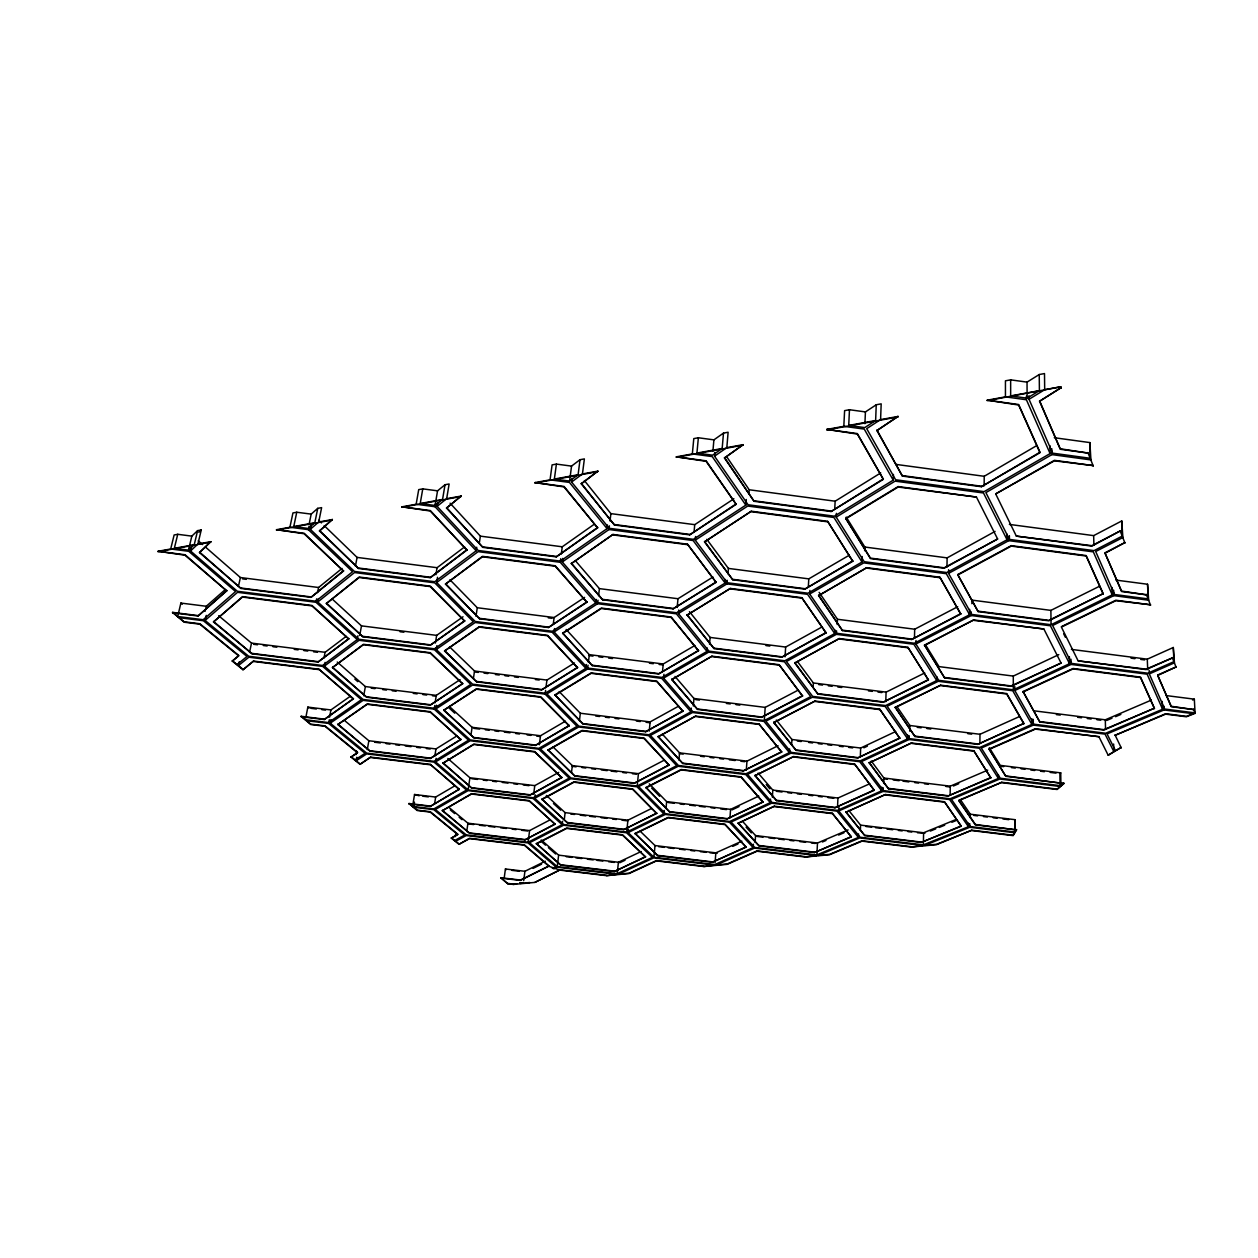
<?xml version="1.0" encoding="UTF-8"?>
<svg xmlns="http://www.w3.org/2000/svg" width="1258" height="1258" viewBox="0 0 1258 1258"><rect width="100%" height="100%" fill="white"/><g stroke="black" fill="none" stroke-linecap="round" stroke-linejoin="round"><path stroke-width="1.5" d="M1001.808 782.272L958.816 800.261L975.375 824.477L1016.527 829.903L975.359 824.886L958.8 800.67L1001.808 782.272L1057.097 789.096L1060.085 786.486L1059.896 773.623L1060.746 772.868L1060.934 785.731L1000.267 778.23L981.303 748.054L1033.305 725.095L1105.043 734.122L1113.865 751.608L1108.188 755.24L1121.224 747.441L1115.484 750.68L1107.056 733.901L1163.98 709.952L1193.229 713.663L1186.357 716.337L1165.631 713.711L1115.028 735.332L1165.647 714.151L1186.373 716.777L1195.1 713.38L1194.329 699.165L1165.962 695.548M876.936 430.55L898.008 416.445L876.936 430.55L902.395 476.09L981.382 486.72L1039.973 452.723L1018.65 405.029L987.231 400.186L1005.441 396.868L1005.441 380.812L1010.646 379.853L1027.031 382.118L1039.234 374.538L1044.502 373.563L1044.69 389.713L1029.028 399.289L1052.631 453.163L1090.261 458.289L1089.868 442.58L1054.283 437.721M1005.802 775.903L1063.938 783.514L1005.802 776.312L989.087 749.013L1035.35 728.712L1098.926 736.701L1108.188 755.24M997.625 538.99L944.176 567.783L870.442 558.112L845.753 518.375L898.165 486.563L976.444 497.052L997.625 538.99L944.176 568.254L870.426 558.583L845.753 518.375M998.396 778.435L979.384 748.258L909.094 739.5L861.604 761.515L883.462 790.622L950.073 798.783L998.396 778.435L998.412 774.755M990.832 777.9L973.786 750.727L911.5 742.975L869.215 762.883L888.525 788.782L947.919 796.078L990.832 777.9L973.786 750.727M995.691 493.907L1054.424 460.837L1093.281 465.602L1054.408 460.334L995.691 493.907L1016.338 536.112L1091.881 546.129L1120.186 530.97L1091.865 545.658L1016.338 536.112M1005.802 776.312L989.087 749.013M977.686 744.374L1023.87 723.429L1006.715 693.551L940.717 685.185L895.224 707.248L914.959 736.543L977.686 744.374L1023.87 723.429M981.382 486.72L1039.973 452.22L1018.65 404.51L987.231 400.186M979.903 743.667L979.982 734.279L1019.279 716.635M984.149 485.887L984.212 476.295L1036.419 445.772M451.323 838.127L457.802 834.589L430.205 812.086L417.153 810.514L408.992 803.5L417.2 810.136L430.267 811.693L457.849 834.211L451.323 838.127L458.981 844.322L469.486 838.646L524.287 845.172L549.038 866.322L560.093 870.174L606.608 875.662L629.016 873.555L656.487 860.912L703.804 866.542L727.187 864.34L757.049 851.241L805.199 857.013L829.604 854.717L862.045 841.146L911.075 847.059L936.565 844.668L971.789 830.201L1013.146 835.218L1014.608 832.733L1015.002 819.666L970.327 814.209L960.436 799.679M924.488 645.543L973.723 619.927L1043.873 629L1061.06 663.045L1011.102 686.365L944.616 677.905L924.504 645.087L973.723 619.927M976.444 497.052L898.149 487.05L845.722 518.862M978.142 611.624L957.7 574.576L1011.275 545.642L1086.157 555.549L1103.187 593.634L1048.873 620.807L978.142 611.624L957.7 574.576M809.885 590.442L809.68 594.012L836.806 633.293L914.314 643.231L969.619 614.737L969.666 609.375M838.913 807.416L838.756 810.954L860.095 837.23L923.341 844.873L968.456 826.726L968.487 823.204M1069.41 656.676L1069.536 663.689L1013.303 689.793L938.751 680.326L915.918 643.986L971.239 615.539L971.27 611.954M971.884 603.698L971.931 600.113L1050.886 610.382L1099.602 586.212M971.789 830.201L936.565 844.275L924.646 845.392L969.761 827.277L969.808 823.738M970.295 817.731L970.327 814.209M961.269 826.254L944.428 801.739L885.443 794.521L845.974 812.228L864.828 835.626L921.202 842.435L961.269 826.254L944.428 801.739M960.766 614.061L939.883 577.218L866.762 567.657L818.596 595.632L842.514 630.62L911.673 639.504L960.766 614.061L939.883 577.218M947.919 796.078L990.832 777.491M950.136 795.182L950.262 786.171L987.719 770.148M944.616 677.905L924.504 645.087M946.96 567.043L947.117 557.876L995.078 531.395M1112.009 587.502L1112.229 594.83L1051.059 624.723L971.789 614.439L948.563 573.381L948.626 569.717M936.738 680.578L913.843 644.269L836.397 634.346L786.423 661.504L812.637 696.382L885.632 705.565L936.738 680.578L936.817 676.662M895.224 707.688L940.717 685.185M921.202 842.435L961.285 825.861M923.341 844.873L923.608 832.765L955.986 819.524M928.42 679.965L907.914 647.32L839.306 638.545L794.789 663.013L817.936 694.07L883.037 702.263L928.42 679.965L907.914 647.32M869.215 762.883L911.5 742.975M914.456 637.979L914.692 629.22L957.715 606.718M915.918 643.986L916.013 640.479M911.075 847.059L922.947 845.549L859.749 837.922L818.203 855.409L829.62 854.339L862.06 840.753L911.075 846.665M914.959 736.543L895.224 707.248M907.631 738.855L885.207 706.477L812.275 697.294L765.839 721.18L791.188 752.378L860.142 760.901L907.631 738.855L907.726 735.112M911.673 639.504L960.782 613.605M909.094 739.5L909.188 735.741M909.723 731.134L909.88 725.504L897.143 706.823M899.785 738.304L879.704 709.15L815.09 701.036L773.733 722.595L796.125 750.381L857.61 757.976L899.785 738.304L879.704 709.15M902.395 476.09L876.952 430.047M845.974 812.228L885.443 794.521M888.525 788.782L869.231 762.458M883.037 702.263L928.42 679.524M881.685 790.81L859.764 761.719L790.873 753.212L747.519 774.362L772.003 802.447L837.372 810.388L881.685 790.81L881.811 787.209M885.758 701.728L886.088 692.136L924.709 672.967M714.874 452.345L714.528 456.182L748.07 504.757L834.369 516.189L893.227 480.163L893.432 474.408M838.756 810.954L883.085 791.392L883.21 787.791M883.714 783.419L883.887 778.01L871.275 761.011M874.247 790.307L854.654 764.093L793.594 756.561L754.973 775.683L776.626 800.686L834.903 807.778L874.247 790.307L854.654 764.093M883.352 479.329L857.358 433.57L826.789 429.418L857.343 434.073L883.352 479.329L831.098 511.519L754.077 501.297L724.482 458.006L743.163 444.656L724.482 458.006M860.378 830.311L860.582 825.122L848.757 810.388M864.828 835.626L845.989 811.835M1049.99 445.741L1050.1 453.588L984.102 491.642L895.602 479.754L866.699 428.648L880.584 419.622L881.182 403.849L876.244 404.777L865.425 411.916L849.465 409.731L844.605 410.643L843.819 426.32L826.789 429.418M857.61 757.976L899.785 737.88M818.596 595.632L866.762 567.657M860.299 757.222L860.661 748.038L895.712 731.511M858.412 837.403L837.026 811.127L771.72 803.186L731.087 822.024L754.769 847.452L816.882 854.905L858.412 837.403L858.554 833.944M849.465 409.731L848.725 425.424L864.749 427.61L875.631 420.518L876.244 404.777M864.922 423.679L865.425 411.916M695.58 536.521L695.249 540.185L727.234 582.737L807.966 593.21L862.013 562.043L862.249 556.539M851.367 836.932L832.246 813.234L774.362 806.205L738.163 823.267L759.109 845.911L814.476 852.547L851.367 836.932L832.246 813.234M864.671 550.705L864.828 547.041L846.241 517.101M837.529 806.865L837.938 798.028L869.75 783.75M852.782 561.304L827.638 521.331L751.293 511.22L704.527 541.884L732.769 579.796L804.806 589.137L852.782 561.304L827.638 521.331M794.789 663.013L839.306 638.545M842.514 630.62L818.628 595.176M834.903 807.778L874.263 789.898M678.738 610.02L678.408 613.527L708.962 651.141L784.788 660.78L834.746 633.576L834.919 630.069M836.397 634.346L836.57 630.84M837.215 624.534L837.482 619.266L819.131 592.361M816.882 854.905L817.48 843.017L848.096 829.918M834.762 508.704L835.139 501.203L880.726 472.914M1007.06 534.147L1007.06 539.761L946.865 572.532L864.215 561.697L836.208 517.117L836.397 513.358M817.936 694.07L794.82 662.573M831.098 511.519L883.368 478.842M814.476 852.547L851.383 836.554M826.081 632.916L801.786 597.676L730.348 588.429L687.104 615.099L714.104 648.609L781.737 657.211L826.081 632.916L801.786 597.676M813.155 686.789L813.36 682.952L797.493 661.551M805.199 857.013L816.568 855.566L754.517 848.112L716.274 864.985L727.203 863.963L757.064 850.864L805.214 856.619M773.733 722.595L815.09 701.036M796.125 750.381L773.764 722.171M808.375 586.039L808.784 578.869L849.166 555.265M802.557 696.036L779.079 664.68L711.965 656.173L671.756 679.572L697.592 709.418L761.357 717.375L802.557 696.036L779.079 664.68M791.612 745.019L791.942 739.5L776.328 720.032M754.973 775.683L793.594 756.561M804.806 589.137L852.814 560.832M789.379 752.599L763.999 721.416L692.56 712.515L650.417 735.411L678.424 765.477L746.041 773.764L789.379 752.599L789.599 748.919M738.163 823.267L774.362 806.205M785.039 656.849L785.652 647.052L821.694 627.144M776.626 800.686L755.004 775.274M781.674 752.064L758.999 723.995L695.705 716.101L658.138 736.795L682.905 763.559L743.211 770.95L781.674 752.064L758.999 723.995M770.305 802.62L745.774 774.551L678.204 766.264L638.671 786.612L665.529 813.737L729.687 821.49L770.305 802.62L770.541 799.082M772.349 797.147L772.805 790.071L758.165 773.072M781.737 657.211L826.113 632.475M763.008 802.132L741.104 776.831L681.223 769.503L646.014 787.492L669.743 812.055L726.935 818.958L763.008 802.132L741.072 777.24L681.176 769.912L645.983 787.901M628.465 829.211L628.104 832.607L653.908 857.233L714.937 864.498L753.165 847.609L753.385 844.212M755.115 842.357L755.571 835.564L742.472 821.301M663.957 674.272L663.579 678.109L692.812 711.619L764.298 720.535L765.194 707.389L797.745 690.359M759.109 845.911L738.194 822.874M761.357 717.375L802.588 695.595M746.309 770.163L746.953 761.153L778.057 745.727M746.214 847.153L725.048 824.226L668.234 817.37L635.086 833.441L657.887 855.739L712.28 862.233L746.214 847.153L725.017 824.619L668.202 817.763L635.054 833.834M743.211 770.95L781.69 751.639M726.935 818.958L763.024 801.739M704.527 541.884L751.293 511.22M729.939 818.015L730.584 809.366L758.778 796.078M754.077 501.297L724.529 457.519M715.079 862.563L715.833 852.845L741.843 841.162M572.091 478.292L571.604 482.034L609.171 528.281L693.394 539.32L745.837 505.134L746.261 499.505M748.919 493.513L749.218 489.771L726.637 456.638M687.104 615.099L730.348 588.429M732.769 579.796L704.559 541.412M712.28 862.233L746.246 846.776M562.751 558.379L562.279 561.964L597.754 602.629L676.662 612.756L725.158 583.067L725.441 579.482M703.804 866.542L714.717 865.142L653.735 857.877L618.574 874.184L629.063 873.194L656.519 860.535L703.835 866.164M678.408 613.527L726.92 583.885L727.218 580.3M727.957 573.79L728.398 568.412L706.807 539.32M736.166 504.332L706.131 460.837L676.348 456.843L706.1 461.324L736.166 504.332L689.636 534.87L614.486 525.011L581.275 483.811L597.817 471.152L581.275 483.811M714.104 648.609L687.135 614.643M709.543 644.285L710.125 637.429L689.447 611.64M714.528 456.182L726.825 447.644L728.115 432.249L723.492 433.098L713.899 439.86L698.363 437.768L693.787 438.602L692.34 453.918L676.348 456.843M716.116 582.36L687.497 544.195L612.976 534.446L571.321 563.6L602.692 599.83L673.093 608.872L716.116 582.36L687.497 544.195M671.756 679.572L711.965 656.173M697.592 709.418L671.803 679.147M698.363 437.768L696.932 453.084L712.547 455.176L722.171 448.493L723.492 433.098M554.558 628.575L554.118 632.003L587.706 668.077L661.928 677.417L707.012 651.424L707.311 647.996M690.972 711.855L661.708 678.361L587.565 669.036L546.9 693.897L578.806 726.133L648.861 734.782L690.972 711.855L691.318 708.097M693.3 705.99L693.96 698.473L674.996 676.442M698.52 650.779L671.206 617.002L601.387 608.07L562.656 633.089L592.329 665.655L658.516 673.989L698.52 650.779L671.159 617.458L601.324 608.51L562.593 633.529M658.138 736.795L695.705 716.101M682.905 763.559L658.186 736.37M712.893 451.355L713.899 439.86M669.743 812.055L646.014 787.492M682.984 711.289L656.865 681.16L591.166 672.904L554.935 694.888L583.13 724.026L645.606 731.747L682.984 711.289L656.818 681.584L591.118 673.329L554.888 695.312M678.911 760.068L679.556 752.85L662.306 734.09M689.636 534.87L736.213 503.86M535.153 794.836L534.713 798.311L563.71 824.54L626.688 832.088L663.909 813.91L664.224 810.451M669.13 765.163L644.127 738.1L582.108 730.442L548.079 749.91L574.922 776.123L634.063 783.325L669.13 765.163L644.08 738.509L582.045 730.851L548.016 750.303M666.017 808.532L666.646 801.613L649.27 783.813M694.054 531.992L694.731 524.665L733.917 498.781M656.723 813.439L632.743 788.986L574.01 781.847L541.931 799.176L567.547 822.921L623.701 829.651L656.723 813.439L632.711 789.379L573.962 782.24L541.868 799.569M677.15 607.488L677.983 598.729L712.987 577.013M653.908 857.233L655.009 845.565L640.149 831.176M657.887 855.739L635.086 833.441M673.093 608.872L716.148 581.904M658.516 673.989L698.567 650.339M662.494 671.662L663.233 663.988L694.856 645.496M645.543 856.95L622.521 834.73L566.729 828.047L536.38 843.568L560.895 865.174L614.344 871.511L645.543 856.95L622.474 835.123L566.682 828.44L536.333 843.945M649.222 731.102L650.134 721.903L678.691 706.131M637.177 786.03L676.694 765.682L648.672 735.631L578.68 726.982L540.468 748.966L570.849 777.963L637.177 786.03L638.435 773.67L664.13 760.225M645.606 731.747L683.015 710.864M626.688 832.088L627.915 820.2L651.534 808.485M634.063 783.325L669.162 764.754M614.344 871.511L645.574 856.572M617.222 873.697L652.367 857.374L626.531 832.765L563.6 825.232L529.524 842.75L557.247 866.605L617.222 873.697L618.401 862.249L641.203 851.509M623.701 829.651L656.755 813.045M606.608 875.662L617.08 874.326L557.152 867.234L553.756 868.885M602.692 599.83L571.384 563.144M571.321 563.6L612.976 534.446M614.486 525.011L581.338 483.324M574.922 776.123L548.079 749.91M587.565 669.036L588.021 665.199M588.398 662.321L589.31 654.647L566.163 629.472M437.517 577.28L436.652 582.533L475.194 621.468L552.341 631.264L595.789 602.928L596.198 599.437M583.13 724.026L554.935 694.888M554.118 632.003L597.581 603.714L598.006 600.223M598.588 595.616L599.406 588.618L575.472 560.801M437.721 502.697L437.092 506.361L478.166 550.469L560.392 561.115L607.064 528.627L607.488 524.979M592.329 665.655L562.656 633.089M562.279 561.964L608.982 529.524L609.407 525.86M610.02 520.954L610.885 513.626L584.388 480.572M557.247 866.605L558.631 855.157L541.192 839.951M564.307 819.43L565.125 812.637L546.381 795.433M571.478 772.664L572.327 765.587L553.095 746.985M606.639 875.301L560.14 869.797L534.854 882.408L513.343 884.437L507.807 883.776L500.81 877.738L520.435 880.034L549.086 865.96L524.334 844.794L469.533 838.284L458.981 844.322M560.895 865.174L536.38 843.568M579.466 720.598L580.331 713.239L559.165 691.57M436.888 645.684L436.259 649.521L472.552 684.163L545.217 693.221L585.866 668.344L586.322 664.507M567.547 822.921L541.931 799.176M561.776 777.648L534.681 751.545L473.873 744.107L442.989 763.197L471.813 788.121L529.838 795.135L561.776 777.648L534.619 751.954L473.81 744.5L442.989 763.197M569.214 725.803L540.736 696.806L476.42 688.802L443.728 710.283L474.109 737.927L535.342 745.444L569.214 725.803L540.688 697.231L476.357 689.227L443.728 710.283M577.548 667.731L547.56 635.321L479.282 626.657L444.546 650.999L476.688 681.852L541.49 689.934L577.548 667.731L547.497 635.762L479.204 627.097L444.546 650.999M586.936 602.252L555.265 565.77L482.506 556.351L445.474 584.121L479.597 618.794L548.409 627.538L586.936 602.252L555.203 566.226L482.443 556.807L445.474 584.121M597.613 527.873L564.056 486.437L535.012 482.6L563.993 486.925L597.613 527.873L556.24 556.885L482.868 547.372L446.511 508.075L461.136 496.061L446.511 508.075M562.153 824.698L533.125 798.484L468.086 790.637L435.315 809.492L466.231 834.872L528.093 842.247L562.153 824.698L562.562 821.301M549.086 865.96L520.387 880.396L500.763 878.1M555.092 824.242L529.241 800.591L471.593 793.641L442.344 810.718L469.737 833.315L524.885 839.888L555.092 824.242L529.193 800.984L471.53 794.034L442.344 810.718M571.604 482.034L582.454 473.951L584.372 458.903L580.017 459.705L571.541 466.105L556.398 464.092L552.089 464.894L550.045 479.848L535.012 482.6M534.854 882.408L560.14 869.797M556.398 464.092L554.369 479.062L569.591 481.091L578.098 474.738L580.017 459.705M569.591 481.091L571.541 466.105M535.342 745.444L569.261 725.379M529.838 795.135L561.823 777.255M595.789 602.928L560.266 562.295L560.738 558.709M561.335 553.96L562.263 546.79L594.342 524.177M524.885 839.888L555.14 823.864M553.237 624.393L554.118 617.536L584.608 597.393M436.495 705.219L435.913 708.899L470.225 739.94L538.88 748.368L577.06 726.353L545.123 694.133L545.61 690.375M545.956 687.591L546.931 680.075L574.497 662.966M539.352 744.752L540.515 735.741L565.361 721.211M533.659 794.285L534.776 785.621L558.725 772.396M528.093 842.247L529.602 830.579L549.982 819.917M523.705 880.663L524.916 871.291L545.28 861.195M556.24 556.885L597.676 527.401M513.343 884.437L516.724 883.761M548.409 627.538L586.999 601.811M541.49 689.934L577.595 667.29M507.807 883.776L500.81 877.738M504.159 878.351L505.417 868.979L524.916 871.291M469.737 833.315L442.391 810.341M468.118 789.898L435.598 761.892L470.178 740.773L538.786 749.17L569.214 778.152L533.219 797.745L468.118 789.898L469.91 777.759L447.848 758.511M471.813 788.121L443.052 762.804M466.718 831.538L467.929 823.204L448.886 807.353M455.317 836.617L455.883 832.749M471.027 734.53L472.096 727.313L449.342 706.446M474.109 737.927L443.791 709.874M473.401 678.518L474.533 671.001L449.546 646.832M408.929 803.878L430.205 806.441L459.296 789.191L430.267 764.377L370.638 757.127L360.008 764.345L351.013 757.08L357.587 752.41L325.067 725.882L310.82 724.136L301.118 716.289L310.742 724.529L324.989 726.275L357.524 752.803L351.013 757.08M476.688 681.852L444.609 650.575M475.98 616.31L477.285 607.74L449.908 579.718M460.853 739.625L430.283 711.698L367.273 703.914L337.867 724.545L370.166 751.199L430.205 758.495L460.853 739.625L430.205 712.107L367.194 704.323L337.867 724.545M479.597 618.794L445.536 583.665M482.868 547.372L446.59 507.603M462.645 683.817L430.283 652.698L363.483 644.3L332.458 667.589L366.738 697.246L430.205 705.109L462.645 683.817L430.22 653.122L363.405 644.725L332.458 667.589M434.592 803.862L435.661 797.053L455.27 785.59M464.658 621.09L430.299 586.149L359.222 577.045L326.372 603.541L362.902 636.768L430.22 645.244L464.658 621.09L430.22 586.605L359.143 577.501L326.372 603.541M311.025 525.718L310.286 529.303L354.426 571.431L434.749 581.731L476.184 550.8L476.735 547.214M479.282 543.299L480.383 536.144L450.097 503.184M435.598 761.892L436.149 758.37M430.205 806.441L459.296 789.191M430.205 758.495L460.915 739.217M459.249 789.584L430.267 764.377M466.954 550.076L430.315 510.544L401.978 506.832L430.236 511.015L466.954 550.076L430.22 577.689L358.561 568.49L319.469 530.97L332.348 519.523L319.469 530.97M434.843 756.011L435.96 748.935L457.299 735.678M435.111 702.735L436.29 695.36L460.098 679.635M330.901 719.592L330.225 723.193L366.676 753.117L434.01 761.31L468.558 740.16L434.214 709.135L434.812 705.455M435.41 643.042L436.652 635.369L463.023 616.782M412.876 804.711L414.527 794.506L435.661 797.053M414.448 802.148L413.63 807.243L433.806 809.665L464.737 835.029L454.736 840.486M430.205 705.109L462.708 683.393M430.22 645.244L464.737 620.65M435.913 574.717L437.076 567.704L464.627 546.884M445.017 484.739L437.548 490.824L422.767 488.875L420.219 503.514L435.064 505.464L442.564 499.442L445.017 484.739L449.122 483.984L446.669 498.687L437.092 506.361M430.22 577.689L467.017 549.62M435.064 505.464L437.548 490.824M476.184 550.8L435.064 506.738L435.677 503.074M370.166 751.199L337.946 724.136M360.008 764.345L370.638 757.127M401.978 506.832L416.146 504.254L418.71 489.629L422.767 488.875M367.289 749.579L368.861 740.742L344.692 720.63M355.983 754.596L356.612 751.089M366.738 697.246L332.537 667.165M356.785 757.269L356.156 760.775L366.723 753.904L433.994 762.096L466.545 790.071L433.806 808.957L412.608 806.409M363.719 695.768L365.37 686.569L337.254 662.038M301.039 716.698L324.265 719.545L353.451 698.709L318.919 669.193L253.55 661.048L242.983 669.775L232.274 661.11L238.784 655.481L199.896 623.748L184.218 621.782L172.582 612.363L184.124 622.207L199.786 624.172L238.706 655.905L232.274 661.11M206.249 615.398L205.085 620.446L248.707 656.251L322.551 665.466L357.241 639.583L357.948 635.746M359.709 635.463L361.486 625.871L331.798 598.651M362.902 636.768L326.451 603.101M358.561 568.49L319.563 530.499M348.749 638.954L312.015 605.46L242.542 596.638L213.483 621.939L252.15 653.83L318.022 662.054L348.749 638.954L311.921 605.9L242.448 597.078L213.483 621.939M324.265 719.545L353.451 698.709M355.416 566.163L357.083 557.404L324.187 525.592M329.549 717.154L330.917 709.937L349.661 696.712M355.039 759.879L365.087 753.322L328.605 723.413L329.297 719.796M324.014 657.934L325.099 652.304L346.17 636.375M324.36 666.142L359.065 640.306L434.466 649.788L470.806 684.399L434.23 708.254L363.059 699.448L324.36 666.142L325.083 662.4M343.513 571.053L304.184 533.282L276.54 529.697L304.09 533.738L343.513 571.053L310.993 597.361L240.97 588.461L199.487 552.577L210.794 541.679L199.487 552.577M305.741 717.925L307.848 707.106L330.917 709.937M318.022 662.054L348.828 638.529M353.388 699.118L318.919 669.193M317.771 602L354.504 572.547L434.749 582.847L473.322 621.751L434.466 648.798L359.002 639.3L317.771 602L318.447 598.572M317.551 592.644L318.573 587.502L342.019 568.443M357.241 639.583L315.962 602.283L316.639 598.855M310.993 597.361L343.591 570.597M317.755 508.342L311.182 514.113L296.762 512.242L293.743 526.567L308.241 528.439L314.83 522.715L317.755 508.342L321.623 507.634L318.714 522.007L310.286 529.303M309.342 523.076L311.182 514.113M191.373 547.466L190.54 550.973L237.353 591.26L315.852 601.23L352.554 571.745L308.367 529.649L309.106 526.08M276.54 529.697L289.906 527.259L292.941 512.949L296.762 512.242M252.15 653.83L213.593 621.515M242.983 669.775L253.55 661.048M249.509 652.493L251.521 643.09L218.64 615.728M239.224 661.85L238.407 665.592L248.864 657.211L322.661 666.41L361.392 699.684L328.527 722.564L305.38 719.733M240.97 588.461L199.597 552.12M238.485 586.118L240.404 577.532L205.51 547.104M226.723 590.883L185.068 554.747L158.068 551.287L184.957 555.203L226.723 590.883L198.041 616.011L172.472 612.803M198.041 616.011L226.817 590.442M205.101 611.309L206.249 606.262L225.386 589.467M190.54 550.973L197.915 544.022L201.249 529.948L197.6 530.624L191.829 536.128L188.48 550.139L174.327 548.331L177.74 534.304L191.829 536.128M188.48 550.139L194.251 544.698L197.6 530.624M206.249 606.262L180.885 603.069L177.692 616.499L203.167 619.707L235.561 591.559L188.716 551.303L170.695 548.991L158.068 551.287M188.716 551.303L189.565 547.796M170.695 548.991L174.123 534.98L177.74 534.304M1060.085 786.486L999.764 779.032L951.441 799.365L970.217 826.553L1015.033 832.01L1016.527 829.494M971.789 830.595L1013.146 835.626L1016.527 829.903M198.795 532.291L201.249 529.948M1060.934 785.731L1063.938 783.089M1001.808 782.68L1057.113 789.505L1063.938 783.514M205.085 620.446L237.542 592.329L315.962 602.283M237.07 664.507L247.024 656.503L203.371 620.729L179.155 617.678M436.652 582.533L478.119 551.649L560.266 562.295M330.225 723.193L363.106 700.344L434.214 709.135M436.259 649.521L475.147 622.506L552.215 632.287L585.866 668.344M435.913 708.899L472.521 685.091L545.123 694.133M695.249 540.185L747.724 506.046L833.928 517.478L862.013 562.043M1010.646 379.853L1010.661 395.908L1027.126 398.188L1039.407 390.672L1039.234 374.538M836.208 517.117L895.083 481.138L983.489 492.994L1007.06 539.761M1039.564 401.255L1061.17 387.621L1039.564 401.255L1060.258 449.279L1087.903 453.037L1060.258 448.76L1039.564 400.736M663.579 678.109L708.694 652.147L784.457 661.771L810.718 696.617L764.298 720.535M809.68 594.012L863.759 562.892L946.33 573.711L969.619 614.737M1089.868 442.58L1090.938 459.925L1051.908 454.61L985.895 492.601L1009.403 539.399L1094.051 550.627L1122.278 536.081L1121.759 520.938L1093.658 535.625L1009.388 524.413M455.695 841.256L466.199 835.548L528.03 842.907L555.769 866.746L552.372 868.413M534.713 798.311L570.739 778.733L637.02 786.8L663.909 813.91M948.563 573.381L1008.774 540.657L1093.328 551.869L1112.229 594.83M957.7 575.048L1011.275 546.114L1086.173 556.036L1103.203 594.106M1105.059 552.749L1124.951 542.575L1105.074 553.237L1121.586 591.543L1146.258 594.782L1121.57 591.071L1105.074 553.237M533.062 868.397L541.553 864.183M978.142 611.168L1048.858 620.336L1103.187 593.634M628.104 832.607L665.34 814.445L729.436 822.197L753.165 847.609M1115.925 580.095L1147.548 584.247L1148.68 600.223L1113.817 595.647L1052.631 625.493L1071.674 663.422L1147.846 673.187L1173.966 661.645L1173.289 647.493L1147.28 659.176L1071.407 649.395M1061.406 626.641L1115.83 600.239L1150.551 604.784L1115.846 600.711L1061.406 627.097L1078.137 660.875L1146.085 669.586L1172.283 657.965L1146.069 669.146L1078.137 660.875M925.589 644.961L939.018 666.614L1013.288 676.081L1058.78 654.632M619.754 862.736L625.022 860.252M731.983 809.9L739.044 806.582M863.869 747.818L867.375 746.167M944.616 677.464L1011.102 685.909L1061.06 663.045M1014.797 690.5L1071.045 664.428L1147.139 674.178L1162.581 709.26L1105.672 733.241L1033.872 724.199L1014.797 690.5L1014.797 686.585M1023.053 691.538L1073.09 668.485L1140.503 677.119L1154.419 708.223L1103.864 730.065L1039.831 722.013L1023.053 691.538L1039.831 722.013M1023.053 691.994L1073.09 668.926L1140.519 677.559L1154.435 708.663M732.785 846.335L737.974 844.008M1031.875 724.435L979.872 747.409L909.518 738.635L887.157 706.241L938.264 681.301L1012.753 690.752L1031.875 724.435L1031.827 718.68M1195.053 712.877L1164.672 709.025L1149.309 673.911L1174.453 662.824L1173.289 647.493M1157.737 674.996L1176.136 666.929L1157.753 675.452L1171.229 706.713L1193.512 709.543L1171.214 706.273L1157.753 675.452M989.087 749.438L1035.365 729.137L1098.926 736.701M1033.762 710.786L1105.295 719.812L1151.353 700.108M822.402 841.979L826.003 840.454M838.614 835.06L844.024 832.749M953.407 785.998L958.753 783.703M1106.678 720.472L1111.993 718.208M1115.547 716.698L1120.862 714.418M1039.831 721.573L1103.848 729.64L1154.419 708.223M930.307 831.082L935.7 828.88M939.301 827.418L944.695 825.201M951.897 822.276L957.291 820.074M1192.521 699.967L1194.361 699.228M987.231 400.689L1060.824 386.772L1044.69 389.713M174.327 548.331L194.251 544.698M197.915 544.022L210.794 541.679M293.743 526.567L314.83 522.715M318.714 522.007L332.348 519.523M420.219 503.514L442.564 499.442M446.669 498.687L461.136 496.061M554.369 479.062L578.098 474.738M582.454 473.951L597.817 471.152M696.932 453.084L722.171 448.493M726.825 447.644L743.163 444.656M848.725 425.424L875.631 420.518M880.584 419.622L898.008 416.445M1010.661 395.908L1039.407 390.672M157.958 551.743L210.684 542.135M276.446 530.153L332.254 519.994M401.9 507.304L461.057 496.533M534.949 483.072L597.754 471.64M676.301 457.33L743.116 445.159M826.758 429.921L897.992 416.948M717.17 853.333L709.921 852.798M924.913 833.283L917.491 832.765M520.057 883.446L523.407 883.132L519.68 882.691M524.838 882.99L529.87 882.518M507.855 883.415L513.39 884.075M469.784 832.938L524.932 839.511M657.918 855.377L712.311 861.856M558.631 855.157L618.401 862.249M566.242 856.698L572.013 857.39M575.865 857.846L581.652 858.538M587.439 859.214L593.21 859.906M597.063 860.362L602.849 861.054M608.636 861.73L614.407 862.422M560.926 864.812L614.376 871.134M511.864 870.363L519.287 871.228M471.86 787.728L529.885 794.741M669.775 811.662L726.967 818.565M864.844 835.233L921.218 842.058M565.125 812.637L627.915 820.2M755.571 835.564L817.48 843.017M419.197 795.779L414.527 794.506M422.861 796.22L428.349 796.88M570.723 814.02L574.529 814.476M580.237 815.168L585.929 815.86M589.735 816.316L595.443 816.992M601.135 817.684L606.843 818.376M612.552 819.052L616.357 819.508M622.05 820.2L627.758 820.892M757.253 836.476L763.056 837.168M768.842 837.859L774.645 838.567M778.513 839.023L784.316 839.731M790.118 840.423L793.987 840.894M799.774 841.586L805.576 842.294M811.379 842.986L815.247 843.458M408.992 803.5L430.267 806.048M567.594 822.528L623.732 829.274M759.14 845.518L814.492 852.169M467.929 823.204L529.602 830.579M655.009 845.565L715.833 852.845M467.913 823.88L473.684 824.556M479.455 825.248L485.242 825.94M489.095 826.412L494.866 827.088M500.637 827.78L506.424 828.472M512.195 829.164L516.047 829.62M521.818 830.311L527.605 831.003M658.642 846.665L664.334 847.357M668.14 847.813L673.832 848.49M679.54 849.166L685.233 849.858M690.925 850.534L694.731 850.99M700.423 851.666L706.131 852.342M301.118 716.289L324.344 719.136M474.172 737.518L535.405 745.035M682.937 763.15L743.226 770.541M888.541 788.373L947.919 795.669M306.59 720.708L328.605 723.413M883.085 791.392L949.633 799.538L968.456 826.726M885.428 794.914L944.412 802.148M368.861 740.742L435.96 748.935M572.327 765.587L638.435 773.67M772.805 790.071L837.938 798.028M374.648 742.236L380.403 742.943M386.143 743.651L389.98 744.107M395.72 744.815L399.557 745.286M405.296 745.978L411.051 746.686M416.791 747.394L420.628 747.85M426.368 748.557L430.205 749.029M572.217 766.358L576.101 766.845M581.919 767.553L585.803 768.025M591.637 768.732L595.521 769.204M601.355 769.927L607.174 770.635M611.058 771.107L616.892 771.814M622.726 772.538L626.61 773.01M632.428 773.717L636.312 774.189M776.343 791.298L782.083 791.99M787.822 792.697L791.659 793.169M797.399 793.861L801.22 794.333M808.878 795.26L812.715 795.732M818.455 796.44L822.292 796.896M828.031 797.603L833.771 798.311M973.771 815.404L977.655 815.876M983.489 816.584L987.373 817.055M993.207 817.779L997.091 818.25M1002.925 818.958L1008.759 819.666M370.245 750.79L430.267 758.102M574.969 775.73L634.111 782.932M776.658 800.292L834.919 807.384M969.761 827.277L1014.608 832.733M370.575 757.52L430.205 764.77M774.33 806.598L832.23 813.627M469.91 777.759L534.776 785.621M666.646 801.613L730.584 809.366M860.582 825.122L923.608 832.765M471.781 778.733L477.505 779.425M483.214 780.117L487.035 780.589M492.759 781.281L496.564 781.737M502.288 782.429L507.996 783.121M513.72 783.813L517.541 784.284M523.249 784.976L528.973 785.668M668.391 802.573L674.209 803.264M680.012 803.972L683.88 804.444M689.699 805.151L695.501 805.843M699.369 806.315L705.188 807.023M710.99 807.73L714.859 808.202M720.677 808.894L726.479 809.602M865.96 826.506L871.684 827.198M875.505 827.67L881.229 828.362M886.953 829.053L892.677 829.745M898.401 830.437L902.222 830.909M907.946 831.601L911.767 832.057M253.456 661.472L318.84 669.602M695.674 716.525L758.967 724.404M911.484 743.399L973.786 751.152M365.37 686.569L436.29 695.36M580.331 713.239L650.134 721.903M791.942 739.5L860.661 748.038M1060.746 772.868L1000.283 765.367L989.354 747.724M371.173 688.173L375.01 688.645M382.668 689.604L386.505 690.076M392.244 690.784L396.066 691.255M413.3 693.394L417.137 693.881M422.877 694.589L426.714 695.061M432.453 695.768L436.274 696.256M595.71 716.022L599.579 716.51M605.381 717.233L609.265 717.705M615.068 718.428L618.952 718.916M636.391 721.07L640.259 721.557M646.077 722.281L649.946 722.752M797.352 741.056L801.173 741.528M808.8 742.472L812.605 742.943M818.329 743.651L822.15 744.123M827.874 744.83L831.68 745.302M839.306 746.261L843.127 746.733M848.851 747.441L852.657 747.912M999.795 766.169L1003.68 766.641M1011.432 767.616L1015.3 768.088M1021.119 768.811L1025.003 769.298M1030.821 770.022L1034.689 770.494M1040.508 771.217L1044.392 771.704M1050.194 772.412L1056.012 773.135M366.817 696.838L430.283 704.684M583.177 723.602L645.637 731.338M796.141 749.957L857.626 757.568M793.562 756.97L854.638 764.518M472.096 727.313L540.515 735.741M679.556 752.85L746.953 761.153M883.887 778.01L950.262 786.171M310.883 708.317L316.371 708.993M321.859 709.669L325.507 710.11M473.951 728.382L479.66 729.09M485.352 729.782L489.158 730.253M494.85 730.945L498.64 731.417M504.348 732.125L510.04 732.816M515.733 733.524L519.538 733.996M527.133 734.924L530.923 735.395M536.631 736.087L540.421 736.559M679.351 753.652L683.188 754.124M700.502 756.262L704.354 756.734M710.125 757.442L713.978 757.914M719.749 758.621L723.586 759.109M729.357 759.816L735.128 760.524M740.915 761.232L744.752 761.703M883.509 778.781L887.409 779.268M893.259 779.976L899.108 780.699M903.008 781.187L908.874 781.91M914.723 782.618L918.623 783.105M924.473 783.828L928.373 784.3M945.922 786.47L949.837 786.942M400.06 631.736L403.912 632.224M589.153 655.622L593.037 656.11M598.871 656.849L602.755 657.336M608.589 658.076L612.473 658.563M649.411 663.218L653.295 663.721M659.129 664.46L663.013 664.947M818.754 684.604L822.575 685.091M828.299 685.814L832.136 686.302M837.859 687.025L841.696 687.497M868.46 690.878L872.281 691.365M878.021 692.089L881.842 692.576M1056.39 714.607L1060.258 715.094M1077.634 717.296L1081.503 717.783M1087.289 718.522L1091.158 719.01M1096.945 719.733L1100.813 720.221M172.582 612.363L198.135 615.587M362.98 636.344L430.283 644.819M592.376 665.23L658.563 673.565M817.967 693.63L883.053 701.822M815.074 701.477L879.688 709.591M251.521 643.09L325.099 652.304M474.533 671.001L546.931 680.075M693.96 698.473L765.194 707.389M909.88 725.504L979.982 734.279M253.629 644.3L257.497 644.788M263.299 645.511L267.168 645.999M272.97 646.722L276.839 647.21M294.246 649.38L298.115 649.867M303.917 650.59L307.785 651.078M313.588 651.801L317.456 652.289M474.502 671.929L478.307 672.417M484.016 673.124L487.821 673.596M495.432 674.555L499.237 675.027M504.945 675.75L508.751 676.222M514.459 676.946L518.265 677.417M535.405 679.556L539.21 680.028M695.643 699.605L699.495 700.093M726.416 703.458L730.269 703.945M736.04 704.669L739.877 705.14M917.224 727.344L921.123 727.832M926.957 728.555L930.841 729.042M967.811 733.666L971.695 734.153M252.245 653.405L318.101 661.629M476.751 681.427L541.553 689.51M697.64 708.993L761.389 716.95M914.959 736.119L977.702 743.95M240.404 577.532L318.573 587.502M477.285 607.74L554.118 617.536M710.125 637.429L785.652 647.052M242.495 578.869L246.301 579.356M548.252 617.835L552.089 618.323M765.965 645.59L769.833 646.077M241.08 588.021L311.088 596.921M479.66 618.354L548.472 627.097M714.135 648.169L781.768 656.755M711.934 656.613L779.064 665.12M940.717 685.626L1006.715 693.991L1023.87 723.869M361.486 625.871L436.652 635.369M589.31 654.647L663.233 663.988M813.36 682.952L886.088 692.136M289.906 527.259L308.367 529.649M726.92 583.885L807.573 594.326L834.746 633.576M971.239 615.539L1050.43 625.792L1069.536 663.689M730.316 588.886L801.755 598.132M973.708 620.383L1043.873 629M357.083 557.404L437.076 567.704M599.406 588.618L677.983 598.729M837.482 619.266L914.692 629.22M1131.036 658.17L1134.92 658.673M1140.754 659.428L1144.638 659.931M358.656 568.034L430.299 577.233M602.755 599.374L673.124 608.416M842.545 630.164L911.688 639.048M597.581 603.714L676.411 613.825L707.012 651.424M839.275 638.985L907.899 647.776M614.549 524.539L689.683 534.398M416.146 504.254L435.064 506.738M608.982 529.524L693.111 540.531L725.158 583.067M612.929 534.917L687.45 544.667M866.731 568.113L939.868 577.689M480.383 536.144L562.263 546.79M728.398 568.412L808.784 578.869M482.946 546.9L556.303 556.429M732.816 579.325L804.837 588.681M754.124 500.81L831.129 511.031M550.045 479.848L569.434 482.427L607.064 528.627M751.262 511.707L827.622 521.818M610.885 513.626L694.731 524.665M864.828 547.041L947.117 557.876M902.411 475.603L981.382 486.217M692.34 453.918L712.232 456.591L745.837 505.134M749.218 489.771L835.139 501.203M843.819 426.32L864.246 429.088L893.227 480.163M896.121 464.422L984.212 476.295M1005.441 396.868L1026.402 399.761L1050.1 453.588M232.353 660.686L243.077 669.366M351.092 756.671L360.087 763.952M451.37 837.765L459.028 843.945M180.885 603.069L182.331 604.249M307.848 707.106L309.059 708.081M505.417 868.979L506.298 869.703M450.317 809.948L454.72 813.611M459.123 817.26L462.048 819.697M354.819 679.068L357.791 681.647M541.16 841.366L545.516 845.172M548.425 847.703L555.69 854.025M198.245 540.767L202.601 544.572M449.09 707.987L454.783 713.192M553.473 803.548L560.691 810.168M318.714 520.293L321.45 522.935M651.644 788.106L659.679 796.314M746.088 827.166L751.341 832.875M766.216 784.599L769.88 788.845M1063.655 633.765L1065.369 637.24M1115.013 734.892L1121.24 747.865M1060.824 386.772L1061.186 388.046M1087.887 452.534L1093.281 466.105M1120.186 530.97L1124.966 543.063M1146.242 594.295L1150.583 605.255M1172.252 657.509L1176.151 667.369M1193.496 709.103L1195.1 713.38M1121.759 520.938L1122.875 537.528L1095.702 551.507L1114.525 594.499L1148.145 598.902L1147.548 584.247M1163.807 706.037L1163.98 709.952M1162.235 701.429L1162.581 709.26M1149.167 670.42L1149.309 673.911M1147.28 659.176L1147.705 669.681M1113.645 590.159L1113.817 595.647M1113.629 744.028L1113.865 751.608M1105.295 719.812L1105.562 729.404M1093.658 535.625L1093.91 544.997M1070.951 659.176L1071.045 664.428M1051.814 448.729L1051.908 454.61M1050.886 610.382L1051.059 624.723M1033.258 719.356L1033.305 725.095M1028.997 395.72L1029.028 399.289M1027.031 382.118L1027.126 398.188M1026.386 396.191L1026.402 399.761M1015.002 819.666L1015.033 832.01M1013.288 676.081L1013.303 689.793M1009.388 535.656L1009.403 539.399M1008.759 536.914L1008.774 540.657"/></g></svg>
